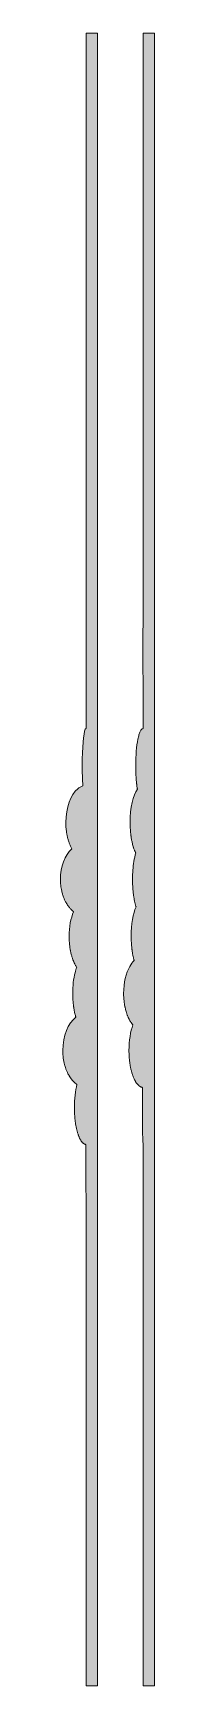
# Model space of a CAD drawing. Header units: inches. Extents: x 14 to 586, y 8 to 572.
# Drawn here: x 476 to 508, y 8 to 572 of the extents above; entities that cross this region are included whole.
import ezdxf

# ---------------------------------------------------------------- set-up
doc = ezdxf.new("R2010")
doc.units = ezdxf.units.IN
doc.header["$MEASUREMENT"] = 0
doc.layers.add('Layer 1', color=7, linetype='Continuous')

# ---------------------------------------------------------------- blocks, each defined once
blk = doc.blocks.new('block 2')
at = {"layer": 'Layer 1', "true_color": 0xff0000}
h = blk.add_hatch(color=1, dxfattribs=at)
h.dxf.hatch_style = 2
edge = h.paths.add_edge_path()
edge.add_spline(control_points=[(485.15, 571.5), (485.15, 571.5), (485.15, 571.5), (485.15, 571.5), (485.15, 571.5), (485.15, 354.07), (485.15, 354.07), (485.14, 354.07), (485.12, 350.34), (485.12, 345.2), (485.12, 344.01), (485.12, 342.75), (485.12, 341.45), (485.12, 340.85), (485.12, 340.27), (485.12, 339.7), (485.12, 339.63), (485.12, 339.56), (485.12, 339.48), (485.12, 338.93), (485.12, 338.38), (485.12, 337.85), (485.12, 337.85), (485.12, 337.85), (485.12, 337.84), (485.12, 337.3), (485.12, 336.78), (485.12, 336.28), (485.12, 336.2), (485.12, 336.12), (485.12, 336.03), (485.12, 335.63), (485.12, 335.25), (485.12, 334.87), (485.12, 334.8), (485.12, 334.72), (485.12, 334.65), (485.03, 334.63), (484.94, 334.52), (484.86, 334.34), (484.27, 333.07), (483.82, 328.04), (483.82, 322.03), (483.82, 321.46), (483.83, 320.9), (483.84, 320.35), (483.84, 320.2), (483.84, 320.06), (483.84, 319.92), (483.85, 319.42), (483.86, 318.92), (483.88, 318.44), (483.88, 318.4), (483.88, 318.36), (483.88, 318.32), (483.9, 317.8), (483.92, 317.3), (483.94, 316.81), (483.95, 316.76), (483.95, 316.7), (483.95, 316.64), (483.95, 316.58), (483.96, 316.52), (483.96, 316.45), (483.98, 316.02), (484.01, 315.61), (484.03, 315.21), (484.04, 315.17), (484.04, 315.12), (484.04, 315.08), (483.42, 314.89), (482.83, 314.56), (482.28, 314.11), (479.89, 312.12), (478.23, 307.72), (478.23, 302.62), (478.23, 302.27), (478.24, 301.93), (478.25, 301.59), (478.26, 301.5), (478.26, 301.41), (478.26, 301.33), (478.28, 301.06), (478.31, 300.79), (478.33, 300.52), (478.34, 300.37), (478.35, 300.22), (478.37, 300.07), (478.39, 299.85), (478.43, 299.63), (478.46, 299.41), (478.49, 299.23), (478.51, 299.04), (478.54, 298.86), (478.57, 298.66), (478.62, 298.47), (478.66, 298.28), (478.69, 298.08), (478.73, 297.89), (478.77, 297.7), (478.82, 297.5), (478.88, 297.31), (478.93, 297.11), (478.97, 296.94), (479.01, 296.76), (479.06, 296.6), (479.12, 296.41), (479.19, 296.23), (479.25, 296.04), (479.3, 295.88), (479.35, 295.71), (479.41, 295.56), (479.47, 295.39), (479.54, 295.24), (479.61, 295.08), (479.68, 294.91), (479.74, 294.74), (479.81, 294.58), (479.88, 294.43), (479.96, 294.29), (480.03, 294.14), (480.11, 293.99), (480.18, 293.83), (480.26, 293.69), (480.26, 293.68), (480.26, 293.68), (480.27, 293.68), (477.93, 291.41), (476.4, 287.57), (476.4, 283.21), (476.4, 283.2), (476.4, 283.2), (476.4, 283.2), (476.4, 282.67), (476.43, 282.16), (476.47, 281.65), (476.49, 281.49), (476.5, 281.35), (476.52, 281.2), (476.56, 280.82), (476.62, 280.44), (476.68, 280.07), (476.71, 279.94), (476.73, 279.8), (476.75, 279.66), (476.85, 279.18), (476.96, 278.71), (477.1, 278.26), (477.12, 278.2), (477.14, 278.15), (477.15, 278.1), (477.28, 277.7), (477.41, 277.31), (477.57, 276.93), (477.62, 276.8), (477.67, 276.67), (477.73, 276.55), (477.86, 276.23), (478.01, 275.92), (478.17, 275.62), (478.22, 275.52), (478.27, 275.42), (478.33, 275.32), (478.54, 274.93), (478.76, 274.57), (479, 274.23), (479.05, 274.17), (479.1, 274.11), (479.14, 274.05), (479.35, 273.77), (479.56, 273.51), (479.78, 273.26), (479.86, 273.17), (479.95, 273.08), (480.03, 272.99), (480.25, 272.76), (480.47, 272.55), (480.7, 272.36), (480.75, 272.31), (480.8, 272.26), (480.85, 272.22), (479.93, 269.98), (479.37, 267.03), (479.37, 263.79), (479.37, 263.79), (479.37, 263.78), (479.37, 263.78), (479.37, 263.29), (479.39, 262.8), (479.41, 262.32), (479.42, 262.17), (479.43, 262.02), (479.44, 261.87), (479.47, 261.53), (479.49, 261.2), (479.53, 260.88), (479.55, 260.72), (479.57, 260.55), (479.59, 260.39), (479.63, 260.07), (479.68, 259.76), (479.73, 259.45), (479.74, 259.35), (479.75, 259.25), (479.77, 259.16), (479.78, 259.11), (479.79, 259.08), (479.8, 259.04), (479.88, 258.6), (479.97, 258.18), (480.07, 257.77), (480.07, 257.75), (480.08, 257.74), (480.08, 257.72), (480.18, 257.33), (480.29, 256.96), (480.41, 256.59), (480.45, 256.47), (480.49, 256.35), (480.53, 256.24), (480.62, 255.98), (480.71, 255.73), (480.81, 255.49), (480.83, 255.42), (480.85, 255.35), (480.88, 255.29), (480.9, 255.23), (480.93, 255.19), (480.95, 255.13), (481.06, 254.89), (481.17, 254.67), (481.28, 254.45), (481.32, 254.35), (481.37, 254.25), (481.42, 254.16), (481.58, 253.86), (481.75, 253.58), (481.92, 253.32), (481.93, 253.32), (481.93, 253.32), (481.93, 253.31), (481.72, 252.74), (481.53, 252.12), (481.37, 251.44), (480.87, 249.43), (480.59, 247), (480.59, 244.38), (480.59, 243.97), (480.59, 243.56), (480.61, 243.16), (480.61, 243.02), (480.62, 242.89), (480.63, 242.76), (480.64, 242.5), (480.65, 242.23), (480.67, 241.97), (480.68, 241.82), (480.7, 241.67), (480.71, 241.52), (480.73, 241.28), (480.75, 241.05), (480.77, 240.82), (480.79, 240.66), (480.81, 240.51), (480.83, 240.36), (480.84, 240.24), (480.85, 240.12), (480.87, 240), (480.88, 239.9), (480.9, 239.8), (480.91, 239.7), (480.94, 239.55), (480.96, 239.41), (480.98, 239.26), (481.02, 239.05), (481.05, 238.84), (481.09, 238.63), (481.12, 238.49), (481.14, 238.36), (481.17, 238.22), (481.21, 238.01), (481.26, 237.8), (481.31, 237.59), (481.33, 237.48), (481.36, 237.36), (481.39, 237.24), (481.45, 237.01), (481.51, 236.78), (481.58, 236.55), (481.6, 236.48), (481.62, 236.4), (481.64, 236.33), (481.64, 236.31), (481.64, 236.3), (481.65, 236.29), (479.01, 234.24), (477.2, 229.94), (477.2, 224.96), (477.2, 224.57), (477.21, 224.18), (477.24, 223.8), (477.24, 223.69), (477.25, 223.58), (477.26, 223.47), (477.28, 223.18), (477.31, 222.9), (477.34, 222.62), (477.35, 222.52), (477.36, 222.41), (477.38, 222.3), (477.43, 221.94), (477.49, 221.57), (477.56, 221.22), (477.56, 221.2), (477.56, 221.19), (477.57, 221.17), (477.63, 220.83), (477.71, 220.5), (477.8, 220.17), (477.82, 220.07), (477.85, 219.97), (477.88, 219.87), (477.95, 219.62), (478.02, 219.37), (478.1, 219.13), (478.13, 219.04), (478.16, 218.95), (478.19, 218.85), (478.31, 218.54), (478.42, 218.22), (478.55, 217.92), (478.56, 217.9), (478.58, 217.87), (478.59, 217.85), (478.71, 217.57), (478.83, 217.3), (478.96, 217.04), (479.01, 216.96), (479.05, 216.88), (479.1, 216.79), (479.21, 216.59), (479.32, 216.39), (479.44, 216.19), (479.49, 216.12), (479.53, 216.04), (479.58, 215.97), (479.74, 215.72), (479.91, 215.47), (480.08, 215.24), (480.1, 215.21), (480.13, 215.19), (480.15, 215.16), (480.31, 214.96), (480.47, 214.77), (480.64, 214.58), (480.69, 214.52), (480.75, 214.46), (480.81, 214.4), (480.95, 214.25), (481.1, 214.11), (481.25, 213.97), (481.31, 213.92), (481.36, 213.87), (481.42, 213.83), (481.61, 213.66), (481.81, 213.5), (482.02, 213.36), (481.48, 211.22), (481.16, 208.5), (481.16, 205.55), (481.16, 205.12), (481.16, 204.69), (481.18, 204.27), (481.18, 204.11), (481.19, 203.95), (481.2, 203.79), (481.21, 203.53), (481.22, 203.27), (481.24, 203.02), (481.25, 202.85), (481.26, 202.69), (481.28, 202.53), (481.3, 202.29), (481.31, 202.05), (481.34, 201.82), (481.35, 201.64), (481.37, 201.48), (481.39, 201.31), (481.42, 201.09), (481.44, 200.87), (481.47, 200.66), (481.49, 200.49), (481.52, 200.33), (481.54, 200.16), (481.57, 199.96), (481.6, 199.76), (481.64, 199.56), (481.66, 199.4), (481.7, 199.24), (481.73, 199.08), (481.76, 198.89), (481.8, 198.7), (481.83, 198.52), (481.87, 198.37), (481.9, 198.22), (481.94, 198.07), (481.98, 197.9), (482.02, 197.72), (482.06, 197.56), (482.1, 197.41), (482.14, 197.27), (482.18, 197.13), (482.23, 196.97), (482.27, 196.81), (482.32, 196.66), (482.36, 196.53), (482.41, 196.4), (482.45, 196.27), (482.5, 196.13), (482.55, 195.98), (482.6, 195.85), (482.65, 195.73), (482.7, 195.62), (482.74, 195.5), (482.8, 195.37), (482.85, 195.24), (482.9, 195.12), (482.95, 195.01), (483.01, 194.92), (483.06, 194.82), (483.12, 194.71), (483.17, 194.59), (483.23, 194.49), (483.29, 194.39), (483.34, 194.32), (483.4, 194.23), (483.46, 194.14), (483.52, 194.04), (483.58, 193.95), (483.64, 193.88), (483.69, 193.81), (483.75, 193.74), (483.82, 193.67), (483.88, 193.59), (483.94, 193.53), (484, 193.47), (484.06, 193.42), (484.12, 193.37), (484.19, 193.31), (484.26, 193.25), (484.32, 193.21), (484.38, 193.17), (484.45, 193.14), (484.51, 193.11), (484.58, 193.07), (484.65, 193.03), (484.72, 193.01), (484.78, 192.99), (484.85, 192.98), (484.91, 192.97), (484.97, 192.96), (485.03, 192.94), (485.09, 192.93), (485.08, 190.97), (485.08, 188.64), (485.08, 186.14), (485.08, 179.17), (485.11, 173.52), (485.15, 173.52), (485.15, 173.52), (485.15, 8.5), (485.15, 8.5), (485.15, 8.5), (489.04, 8.5), (489.04, 8.5), (489.04, 8.5), (489.04, 8.5), (489.04, 8.5), (489.04, 8.5), (489.04, 571.5), (489.04, 571.5), (489.04, 571.5), (489.04, 571.5), (489.04, 571.5), (489.04, 571.5), (485.15, 571.5), (485.15, 571.5)], knot_values=[0, 0, 0, 0, 1, 1, 1, 2, 2, 2, 3, 3, 3, 4, 4, 4, 5, 5, 5, 6, 6, 6, 7, 7, 7, 8, 8, 8, 9, 9, 9, 10, 10, 10, 11, 11, 11, 12, 12, 12, 13, 13, 13, 14, 14, 14, 15, 15, 15, 16, 16, 16, 17, 17, 17, 18, 18, 18, 19, 19, 19, 20, 20, 20, 21, 21, 21, 22, 22, 22, 23, 23, 23, 24, 24, 24, 25, 25, 25, 26, 26, 26, 27, 27, 27, 28, 28, 28, 29, 29, 29, 30, 30, 30, 31, 31, 31, 32, 32, 32, 33, 33, 33, 34, 34, 34, 35, 35, 35, 36, 36, 36, 37, 37, 37, 38, 38, 38, 39, 39, 39, 40, 40, 40, 41, 41, 41, 42, 42, 42, 43, 43, 43, 44, 44, 44, 45, 45, 45, 46, 46, 46, 47, 47, 47, 48, 48, 48, 49, 49, 49, 50, 50, 50, 51, 51, 51, 52, 52, 52, 53, 53, 53, 54, 54, 54, 55, 55, 55, 56, 56, 56, 57, 57, 57, 58, 58, 58, 59, 59, 59, 60, 60, 60, 61, 61, 61, 62, 62, 62, 63, 63, 63, 64, 64, 64, 65, 65, 65, 66, 66, 66, 67, 67, 67, 68, 68, 68, 69, 69, 69, 70, 70, 70, 71, 71, 71, 72, 72, 72, 73, 73, 73, 74, 74, 74, 75, 75, 75, 76, 76, 76, 77, 77, 77, 78, 78, 78, 79, 79, 79, 80, 80, 80, 81, 81, 81, 82, 82, 82, 83, 83, 83, 84, 84, 84, 85, 85, 85, 86, 86, 86, 87, 87, 87, 88, 88, 88, 89, 89, 89, 90, 90, 90, 91, 91, 91, 92, 92, 92, 93, 93, 93, 94, 94, 94, 95, 95, 95, 96, 96, 96, 97, 97, 97, 98, 98, 98, 99, 99, 99, 100, 100, 100, 101, 101, 101, 102, 102, 102, 103, 103, 103, 104, 104, 104, 105, 105, 105, 106, 106, 106, 107, 107, 107, 108, 108, 108, 109, 109, 109, 110, 110, 110, 111, 111, 111, 112, 112, 112, 113, 113, 113, 114, 114, 114, 115, 115, 115, 116, 116, 116, 117, 117, 117, 118, 118, 118, 119, 119, 119, 120, 120, 120, 121, 121, 121, 122, 122, 122, 123, 123, 123, 124, 124, 124, 125, 125, 125, 126, 126, 126, 127, 127, 127, 128, 128, 128, 129, 129, 129, 130, 130, 130, 131, 131, 131, 132, 132, 132, 133, 133, 133, 134, 134, 134, 135, 135, 135, 136, 136, 136, 137, 137, 137, 138, 138, 138, 139, 139, 139, 140, 140, 140, 141, 141, 141, 142, 142, 142, 143, 143, 143, 144, 144, 144, 145, 145, 145, 146, 146, 146, 147, 147, 147, 148, 148, 148, 149, 149, 149, 150, 150, 150, 151, 151, 151, 152, 152, 152, 153, 153, 153, 154, 154, 154, 155, 155, 155, 156, 156, 156, 157, 157, 157, 158, 158, 158, 159, 159, 159, 160, 160, 160, 161, 161, 161, 162, 162, 162, 162], degree=3, periodic=1)
h = blk.add_hatch(color=1, dxfattribs=at)
h.dxf.hatch_style = 2
edge = h.paths.add_edge_path()
edge.add_spline(control_points=[(504.57, 571.5), (504.57, 571.5), (504.57, 571.5), (504.57, 571.5), (504.57, 571.5), (504.57, 373.48), (504.57, 373.48), (504.53, 373.48), (504.49, 367.83), (504.49, 360.86), (504.49, 353.89), (504.53, 348.24), (504.57, 348.24), (504.57, 348.24), (504.57, 334.65), (504.57, 334.65), (504.04, 334.65), (503.55, 333.86), (503.14, 332.5), (503.01, 332.04), (502.88, 331.53), (502.76, 330.96), (502.3, 328.67), (502.02, 325.52), (502.02, 322.03), (502.02, 321.62), (502.02, 321.21), (502.03, 320.81), (502.03, 320.68), (502.04, 320.55), (502.04, 320.42), (502.05, 320.15), (502.06, 319.88), (502.07, 319.62), (502.07, 319.47), (502.08, 319.33), (502.09, 319.18), (502.1, 318.94), (502.11, 318.7), (502.12, 318.47), (502.13, 318.32), (502.14, 318.16), (502.15, 318.01), (502.16, 317.9), (502.17, 317.78), (502.17, 317.66), (502.18, 317.56), (502.19, 317.46), (502.2, 317.36), (502.21, 317.21), (502.22, 317.06), (502.24, 316.92), (502.26, 316.7), (502.28, 316.49), (502.3, 316.29), (502.31, 316.15), (502.33, 316.01), (502.34, 315.88), (502.35, 315.82), (502.35, 315.76), (502.36, 315.71), (502.38, 315.55), (502.4, 315.4), (502.42, 315.25), (502.43, 315.13), (502.45, 315.01), (502.46, 314.9), (502.5, 314.66), (502.53, 314.43), (502.57, 314.2), (502.58, 314.13), (502.59, 314.05), (502.6, 313.98), (502.61, 313.97), (502.61, 313.96), (502.61, 313.95), (501.13, 311.9), (500.11, 307.6), (500.11, 302.62), (500.11, 302.61), (500.11, 302.61), (500.11, 302.6), (500.11, 302.12), (500.13, 301.64), (500.15, 301.16), (500.15, 301.01), (500.16, 300.86), (500.17, 300.7), (500.19, 300.38), (500.21, 300.05), (500.24, 299.74), (500.25, 299.57), (500.26, 299.41), (500.28, 299.24), (500.31, 298.93), (500.35, 298.63), (500.38, 298.34), (500.4, 298.19), (500.42, 298.04), (500.44, 297.9), (500.49, 297.53), (500.55, 297.18), (500.61, 296.83), (500.63, 296.77), (500.63, 296.7), (500.65, 296.64), (500.72, 296.23), (500.81, 295.84), (500.9, 295.46), (500.93, 295.35), (500.96, 295.25), (500.99, 295.14), (501.06, 294.88), (501.13, 294.62), (501.2, 294.37), (501.24, 294.25), (501.28, 294.13), (501.32, 294.01), (501.39, 293.79), (501.47, 293.57), (501.55, 293.36), (501.59, 293.25), (501.63, 293.15), (501.67, 293.04), (501.77, 292.81), (501.87, 292.6), (501.97, 292.39), (501.99, 292.34), (502.01, 292.28), (502.04, 292.23), (501.79, 291.37), (501.57, 290.38), (501.4, 289.3), (501.11, 287.49), (500.95, 285.42), (500.95, 283.21), (500.95, 283.18), (500.95, 283.16), (500.95, 283.13), (500.95, 282.71), (500.96, 282.29), (500.97, 281.88), (500.98, 281.72), (500.99, 281.57), (500.99, 281.42), (501, 281.14), (501.01, 280.86), (501.03, 280.59), (501.04, 280.42), (501.06, 280.25), (501.07, 280.08), (501.09, 279.83), (501.1, 279.59), (501.13, 279.35), (501.14, 279.17), (501.16, 279), (501.18, 278.83), (501.2, 278.6), (501.23, 278.38), (501.25, 278.16), (501.28, 277.99), (501.3, 277.82), (501.32, 277.66), (501.35, 277.45), (501.38, 277.24), (501.42, 277.03), (501.44, 276.87), (501.47, 276.71), (501.5, 276.55), (501.53, 276.36), (501.57, 276.16), (501.61, 275.97), (501.64, 275.82), (501.67, 275.67), (501.7, 275.52), (501.74, 275.34), (501.78, 275.16), (501.83, 274.99), (501.86, 274.84), (501.9, 274.7), (501.94, 274.56), (501.98, 274.4), (502.03, 274.24), (502.07, 274.09), (502.09, 274.02), (502.11, 273.95), (502.13, 273.89), (501.14, 271.59), (500.49, 267.92), (500.49, 263.79), (500.49, 263.37), (500.5, 262.96), (500.52, 262.56), (500.52, 262.43), (500.53, 262.3), (500.53, 262.18), (500.54, 261.9), (500.56, 261.63), (500.57, 261.36), (500.58, 261.21), (500.59, 261.06), (500.61, 260.91), (500.62, 260.67), (500.64, 260.43), (500.66, 260.2), (500.68, 260.04), (500.7, 259.89), (500.71, 259.74), (500.73, 259.6), (500.74, 259.46), (500.76, 259.33), (500.77, 259.24), (500.78, 259.17), (500.79, 259.09), (500.81, 258.93), (500.83, 258.78), (500.85, 258.63), (500.88, 258.42), (500.92, 258.22), (500.95, 258.02), (500.97, 257.87), (501, 257.72), (501.03, 257.58), (501.06, 257.38), (501.1, 257.19), (501.14, 257), (501.17, 256.86), (501.2, 256.73), (501.22, 256.59), (501.27, 256.4), (501.31, 256.22), (501.36, 256.03), (501.39, 255.91), (501.42, 255.79), (501.45, 255.67), (501.46, 255.64), (501.47, 255.6), (501.48, 255.56), (500.95, 255.03), (500.46, 254.38), (500.03, 253.61), (498.72, 251.3), (497.91, 248.02), (497.91, 244.38), (497.91, 243.86), (497.93, 243.36), (497.96, 242.86), (497.97, 242.71), (497.98, 242.56), (498, 242.42), (498.02, 242.06), (498.06, 241.71), (498.11, 241.37), (498.12, 241.22), (498.14, 241.06), (498.17, 240.91), (498.22, 240.53), (498.29, 240.15), (498.37, 239.79), (498.39, 239.7), (498.4, 239.61), (498.42, 239.53), (498.52, 239.09), (498.63, 238.66), (498.75, 238.24), (498.78, 238.13), (498.82, 238.02), (498.85, 237.91), (498.95, 237.61), (499.05, 237.31), (499.16, 237.02), (499.21, 236.89), (499.26, 236.77), (499.31, 236.65), (499.43, 236.37), (499.55, 236.1), (499.67, 235.84), (499.72, 235.74), (499.76, 235.65), (499.81, 235.56), (499.98, 235.22), (500.17, 234.9), (500.36, 234.6), (500.4, 234.54), (500.44, 234.49), (500.48, 234.43), (500.64, 234.2), (500.8, 233.97), (500.98, 233.76), (501, 233.73), (501.03, 233.68), (501.06, 233.65), (500.24, 231.39), (499.73, 228.33), (499.73, 224.96), (499.73, 224.53), (499.74, 224.11), (499.76, 223.69), (499.76, 223.55), (499.77, 223.41), (499.78, 223.28), (499.8, 223), (499.81, 222.72), (499.83, 222.45), (499.84, 222.29), (499.86, 222.14), (499.88, 221.98), (499.9, 221.74), (499.92, 221.5), (499.95, 221.26), (499.97, 221.09), (499.99, 220.93), (500.01, 220.77), (500.04, 220.55), (500.07, 220.33), (500.1, 220.12), (500.13, 219.95), (500.16, 219.79), (500.19, 219.63), (500.23, 219.43), (500.26, 219.22), (500.3, 219.02), (500.34, 218.86), (500.37, 218.71), (500.41, 218.56), (500.45, 218.37), (500.49, 218.18), (500.54, 217.99), (500.58, 217.84), (500.62, 217.7), (500.66, 217.55), (500.71, 217.37), (500.76, 217.2), (500.81, 217.03), (500.86, 216.89), (500.9, 216.75), (500.95, 216.61), (501, 216.45), (501.06, 216.29), (501.12, 216.14), (501.17, 216.01), (501.22, 215.88), (501.27, 215.76), (501.33, 215.61), (501.39, 215.47), (501.45, 215.33), (501.5, 215.21), (501.56, 215.09), (501.62, 214.98), (501.68, 214.85), (501.75, 214.72), (501.81, 214.6), (501.87, 214.49), (501.93, 214.39), (502, 214.29), (502.06, 214.18), (502.13, 214.07), (502.2, 213.96), (502.27, 213.87), (502.33, 213.79), (502.4, 213.7), (502.47, 213.61), (502.54, 213.51), (502.62, 213.42), (502.68, 213.35), (502.75, 213.28), (502.82, 213.21), (502.9, 213.13), (502.97, 213.06), (503.05, 212.99), (503.12, 212.93), (503.19, 212.87), (503.26, 212.82), (503.34, 212.76), (503.42, 212.71), (503.5, 212.66), (503.58, 212.62), (503.65, 212.58), (503.73, 212.55), (503.81, 212.51), (503.89, 212.48), (503.97, 212.45), (504.05, 212.43), (504.13, 212.41), (504.2, 212.39), (504.25, 212.38), (504.3, 212.36), (504.34, 212.36), (504.32, 210.39), (504.3, 208.06), (504.3, 205.55), (504.3, 198.58), (504.42, 192.93), (504.57, 192.93), (504.57, 192.93), (504.57, 8.5), (504.57, 8.5), (504.57, 8.5), (508.45, 8.5), (508.45, 8.5), (508.45, 8.5), (508.45, 8.5), (508.45, 8.5), (508.45, 8.5), (508.45, 571.5), (508.45, 571.5), (508.45, 571.5), (508.45, 571.5), (508.45, 571.5), (508.45, 571.5), (504.57, 571.5), (504.57, 571.5)], knot_values=[0, 0, 0, 0, 1, 1, 1, 2, 2, 2, 3, 3, 3, 4, 4, 4, 5, 5, 5, 6, 6, 6, 7, 7, 7, 8, 8, 8, 9, 9, 9, 10, 10, 10, 11, 11, 11, 12, 12, 12, 13, 13, 13, 14, 14, 14, 15, 15, 15, 16, 16, 16, 17, 17, 17, 18, 18, 18, 19, 19, 19, 20, 20, 20, 21, 21, 21, 22, 22, 22, 23, 23, 23, 24, 24, 24, 25, 25, 25, 26, 26, 26, 27, 27, 27, 28, 28, 28, 29, 29, 29, 30, 30, 30, 31, 31, 31, 32, 32, 32, 33, 33, 33, 34, 34, 34, 35, 35, 35, 36, 36, 36, 37, 37, 37, 38, 38, 38, 39, 39, 39, 40, 40, 40, 41, 41, 41, 42, 42, 42, 43, 43, 43, 44, 44, 44, 45, 45, 45, 46, 46, 46, 47, 47, 47, 48, 48, 48, 49, 49, 49, 50, 50, 50, 51, 51, 51, 52, 52, 52, 53, 53, 53, 54, 54, 54, 55, 55, 55, 56, 56, 56, 57, 57, 57, 58, 58, 58, 59, 59, 59, 60, 60, 60, 61, 61, 61, 62, 62, 62, 63, 63, 63, 64, 64, 64, 65, 65, 65, 66, 66, 66, 67, 67, 67, 68, 68, 68, 69, 69, 69, 70, 70, 70, 71, 71, 71, 72, 72, 72, 73, 73, 73, 74, 74, 74, 75, 75, 75, 76, 76, 76, 77, 77, 77, 78, 78, 78, 79, 79, 79, 80, 80, 80, 81, 81, 81, 82, 82, 82, 83, 83, 83, 84, 84, 84, 85, 85, 85, 86, 86, 86, 87, 87, 87, 88, 88, 88, 89, 89, 89, 90, 90, 90, 91, 91, 91, 92, 92, 92, 93, 93, 93, 94, 94, 94, 95, 95, 95, 96, 96, 96, 97, 97, 97, 98, 98, 98, 99, 99, 99, 100, 100, 100, 101, 101, 101, 102, 102, 102, 103, 103, 103, 104, 104, 104, 105, 105, 105, 106, 106, 106, 107, 107, 107, 108, 108, 108, 109, 109, 109, 110, 110, 110, 111, 111, 111, 112, 112, 112, 113, 113, 113, 114, 114, 114, 115, 115, 115, 116, 116, 116, 117, 117, 117, 118, 118, 118, 119, 119, 119, 120, 120, 120, 121, 121, 121, 122, 122, 122, 123, 123, 123, 124, 124, 124, 125, 125, 125, 126, 126, 126, 127, 127, 127, 128, 128, 128, 129, 129, 129, 130, 130, 130, 131, 131, 131, 132, 132, 132, 133, 133, 133, 134, 134, 134, 135, 135, 135, 136, 136, 136, 137, 137, 137, 137], degree=3, periodic=1)
at = {"layer": 'Layer 1', "lineweight": 0}
for points, knots in [([(485.15, 571.5), (485.15, 571.5), (485.15, 571.5), (485.15, 571.5), (485.15, 571.5), (485.15, 354.07), (485.15, 354.07), (485.14, 354.07), (485.12, 350.34), (485.12, 345.2), (485.12, 344.01), (485.12, 342.75), (485.12, 341.45), (485.12, 340.85), (485.12, 340.27), (485.12, 339.7), (485.12, 339.63), (485.12, 339.56), (485.12, 339.48), (485.12, 338.93), (485.12, 338.38), (485.12, 337.85), (485.12, 337.85), (485.12, 337.85), (485.12, 337.84), (485.12, 337.3), (485.12, 336.78), (485.12, 336.28), (485.12, 336.2), (485.12, 336.12), (485.12, 336.03), (485.12, 335.63), (485.12, 335.25), (485.12, 334.87), (485.12, 334.8), (485.12, 334.72), (485.12, 334.65), (485.03, 334.63), (484.94, 334.52), (484.86, 334.34), (484.27, 333.07), (483.82, 328.04), (483.82, 322.03), (483.82, 321.46), (483.83, 320.9), (483.84, 320.35), (483.84, 320.2), (483.84, 320.06), (483.84, 319.92), (483.85, 319.42), (483.86, 318.92), (483.88, 318.44), (483.88, 318.4), (483.88, 318.36), (483.88, 318.32), (483.9, 317.8), (483.92, 317.3), (483.94, 316.81), (483.95, 316.76), (483.95, 316.7), (483.95, 316.64), (483.95, 316.58), (483.96, 316.52), (483.96, 316.45), (483.98, 316.02), (484.01, 315.61), (484.03, 315.21), (484.04, 315.17), (484.04, 315.12), (484.04, 315.08), (483.42, 314.89), (482.83, 314.56), (482.28, 314.11), (479.89, 312.12), (478.23, 307.72), (478.23, 302.62), (478.23, 302.27), (478.24, 301.93), (478.25, 301.59), (478.26, 301.5), (478.26, 301.41), (478.26, 301.33), (478.28, 301.06), (478.31, 300.79), (478.33, 300.52), (478.34, 300.37), (478.35, 300.22), (478.37, 300.07), (478.39, 299.85), (478.43, 299.63), (478.46, 299.41), (478.49, 299.23), (478.51, 299.04), (478.54, 298.86), (478.57, 298.66), (478.62, 298.47), (478.66, 298.28), (478.69, 298.08), (478.73, 297.89), (478.77, 297.7), (478.82, 297.5), (478.88, 297.31), (478.93, 297.11), (478.97, 296.94), (479.01, 296.76), (479.06, 296.6), (479.12, 296.41), (479.19, 296.23), (479.25, 296.04), (479.3, 295.88), (479.35, 295.71), (479.41, 295.56), (479.47, 295.39), (479.54, 295.24), (479.61, 295.08), (479.68, 294.91), (479.74, 294.74), (479.81, 294.58), (479.88, 294.43), (479.96, 294.29), (480.03, 294.14), (480.11, 293.99), (480.18, 293.83), (480.26, 293.69), (480.26, 293.68), (480.26, 293.68), (480.27, 293.68), (477.93, 291.41), (476.4, 287.57), (476.4, 283.21), (476.4, 283.2), (476.4, 283.2), (476.4, 283.2), (476.4, 282.67), (476.43, 282.16), (476.47, 281.65), (476.49, 281.49), (476.5, 281.35), (476.52, 281.2), (476.56, 280.82), (476.62, 280.44), (476.68, 280.07), (476.71, 279.94), (476.73, 279.8), (476.75, 279.66), (476.85, 279.18), (476.96, 278.71), (477.1, 278.26), (477.12, 278.2), (477.14, 278.15), (477.15, 278.1), (477.28, 277.7), (477.41, 277.31), (477.57, 276.93), (477.62, 276.8), (477.67, 276.67), (477.73, 276.55), (477.86, 276.23), (478.01, 275.92), (478.17, 275.62), (478.22, 275.52), (478.27, 275.42), (478.33, 275.32), (478.54, 274.93), (478.76, 274.57), (479, 274.23), (479.05, 274.17), (479.1, 274.11), (479.14, 274.05), (479.35, 273.77), (479.56, 273.51), (479.78, 273.26), (479.86, 273.17), (479.95, 273.08), (480.03, 272.99), (480.25, 272.76), (480.47, 272.55), (480.7, 272.36), (480.75, 272.31), (480.8, 272.26), (480.85, 272.22), (479.93, 269.98), (479.37, 267.03), (479.37, 263.79), (479.37, 263.79), (479.37, 263.78), (479.37, 263.78), (479.37, 263.29), (479.39, 262.8), (479.41, 262.32), (479.42, 262.17), (479.43, 262.02), (479.44, 261.87), (479.47, 261.53), (479.49, 261.2), (479.53, 260.88), (479.55, 260.72), (479.57, 260.55), (479.59, 260.39), (479.63, 260.07), (479.68, 259.76), (479.73, 259.45), (479.74, 259.35), (479.75, 259.25), (479.77, 259.16), (479.78, 259.11), (479.79, 259.08), (479.8, 259.04), (479.88, 258.6), (479.97, 258.18), (480.07, 257.77), (480.07, 257.75), (480.08, 257.74), (480.08, 257.72), (480.18, 257.33), (480.29, 256.96), (480.41, 256.59), (480.45, 256.47), (480.49, 256.35), (480.53, 256.24), (480.62, 255.98), (480.71, 255.73), (480.81, 255.49), (480.83, 255.42), (480.85, 255.35), (480.88, 255.29), (480.9, 255.23), (480.93, 255.19), (480.95, 255.13), (481.06, 254.89), (481.17, 254.67), (481.28, 254.45), (481.32, 254.35), (481.37, 254.25), (481.42, 254.16), (481.58, 253.86), (481.75, 253.58), (481.92, 253.32), (481.93, 253.32), (481.93, 253.32), (481.93, 253.31), (481.72, 252.74), (481.53, 252.12), (481.37, 251.44), (480.87, 249.43), (480.59, 247), (480.59, 244.38), (480.59, 243.97), (480.59, 243.56), (480.61, 243.16), (480.61, 243.02), (480.62, 242.89), (480.63, 242.76), (480.64, 242.5), (480.65, 242.23), (480.67, 241.97), (480.68, 241.82), (480.7, 241.67), (480.71, 241.52), (480.73, 241.28), (480.75, 241.05), (480.77, 240.82), (480.79, 240.66), (480.81, 240.51), (480.83, 240.36), (480.84, 240.24), (480.85, 240.12), (480.87, 240), (480.88, 239.9), (480.9, 239.8), (480.91, 239.7), (480.94, 239.55), (480.96, 239.41), (480.98, 239.26), (481.02, 239.05), (481.05, 238.84), (481.09, 238.63), (481.12, 238.49), (481.14, 238.36), (481.17, 238.22), (481.21, 238.01), (481.26, 237.8), (481.31, 237.59), (481.33, 237.48), (481.36, 237.36), (481.39, 237.24), (481.45, 237.01), (481.51, 236.78), (481.58, 236.55), (481.6, 236.48), (481.62, 236.4), (481.64, 236.33), (481.64, 236.31), (481.64, 236.3), (481.65, 236.29), (479.01, 234.24), (477.2, 229.94), (477.2, 224.96), (477.2, 224.57), (477.21, 224.18), (477.24, 223.8), (477.24, 223.69), (477.25, 223.58), (477.26, 223.47), (477.28, 223.18), (477.31, 222.9), (477.34, 222.62), (477.35, 222.52), (477.36, 222.41), (477.38, 222.3), (477.43, 221.94), (477.49, 221.57), (477.56, 221.22), (477.56, 221.2), (477.56, 221.19), (477.57, 221.17), (477.63, 220.83), (477.71, 220.5), (477.8, 220.17), (477.82, 220.07), (477.85, 219.97), (477.88, 219.87), (477.95, 219.62), (478.02, 219.37), (478.1, 219.13), (478.13, 219.04), (478.16, 218.95), (478.19, 218.85), (478.31, 218.54), (478.42, 218.22), (478.55, 217.92), (478.56, 217.9), (478.58, 217.87), (478.59, 217.85), (478.71, 217.57), (478.83, 217.3), (478.96, 217.04), (479.01, 216.96), (479.05, 216.88), (479.1, 216.79), (479.21, 216.59), (479.32, 216.39), (479.44, 216.19), (479.49, 216.12), (479.53, 216.04), (479.58, 215.97), (479.74, 215.72), (479.91, 215.47), (480.08, 215.24), (480.1, 215.21), (480.13, 215.19), (480.15, 215.16), (480.31, 214.96), (480.47, 214.77), (480.64, 214.58), (480.69, 214.52), (480.75, 214.46), (480.81, 214.4), (480.95, 214.25), (481.1, 214.11), (481.25, 213.97), (481.31, 213.92), (481.36, 213.87), (481.42, 213.83), (481.61, 213.66), (481.81, 213.5), (482.02, 213.36), (481.48, 211.22), (481.16, 208.5), (481.16, 205.55), (481.16, 205.12), (481.16, 204.69), (481.18, 204.27), (481.18, 204.11), (481.19, 203.95), (481.2, 203.79), (481.21, 203.53), (481.22, 203.27), (481.24, 203.02), (481.25, 202.85), (481.26, 202.69), (481.28, 202.53), (481.3, 202.29), (481.31, 202.05), (481.34, 201.82), (481.35, 201.64), (481.37, 201.48), (481.39, 201.31), (481.42, 201.09), (481.44, 200.87), (481.47, 200.66), (481.49, 200.49), (481.52, 200.33), (481.54, 200.16), (481.57, 199.96), (481.6, 199.76), (481.64, 199.56), (481.66, 199.4), (481.7, 199.24), (481.73, 199.08), (481.76, 198.89), (481.8, 198.7), (481.83, 198.52), (481.87, 198.37), (481.9, 198.22), (481.94, 198.07), (481.98, 197.9), (482.02, 197.72), (482.06, 197.56), (482.1, 197.41), (482.14, 197.27), (482.18, 197.13), (482.23, 196.97), (482.27, 196.81), (482.32, 196.66), (482.36, 196.53), (482.41, 196.4), (482.45, 196.27), (482.5, 196.13), (482.55, 195.98), (482.6, 195.85), (482.65, 195.73), (482.7, 195.62), (482.74, 195.5), (482.8, 195.37), (482.85, 195.24), (482.9, 195.12), (482.95, 195.01), (483.01, 194.92), (483.06, 194.82), (483.12, 194.71), (483.17, 194.59), (483.23, 194.49), (483.29, 194.39), (483.34, 194.32), (483.4, 194.23), (483.46, 194.14), (483.52, 194.04), (483.58, 193.95), (483.64, 193.88), (483.69, 193.81), (483.75, 193.74), (483.82, 193.67), (483.88, 193.59), (483.94, 193.53), (484, 193.47), (484.06, 193.42), (484.12, 193.37), (484.19, 193.31), (484.26, 193.25), (484.32, 193.21), (484.38, 193.17), (484.45, 193.14), (484.51, 193.11), (484.58, 193.07), (484.65, 193.03), (484.72, 193.01), (484.78, 192.99), (484.85, 192.98), (484.91, 192.97), (484.97, 192.96), (485.03, 192.94), (485.09, 192.93), (485.08, 190.97), (485.08, 188.64), (485.08, 186.14), (485.08, 179.17), (485.11, 173.52), (485.15, 173.52), (485.15, 173.52), (485.15, 8.5), (485.15, 8.5), (485.15, 8.5), (489.04, 8.5), (489.04, 8.5), (489.04, 8.5), (489.04, 8.5), (489.04, 8.5), (489.04, 8.5), (489.04, 571.5), (489.04, 571.5), (489.04, 571.5), (489.04, 571.5), (489.04, 571.5), (489.04, 571.5), (485.15, 571.5), (485.15, 571.5)], [0, 0, 0, 0, 1, 1, 1, 2, 2, 2, 3, 3, 3, 4, 4, 4, 5, 5, 5, 6, 6, 6, 7, 7, 7, 8, 8, 8, 9, 9, 9, 10, 10, 10, 11, 11, 11, 12, 12, 12, 13, 13, 13, 14, 14, 14, 15, 15, 15, 16, 16, 16, 17, 17, 17, 18, 18, 18, 19, 19, 19, 20, 20, 20, 21, 21, 21, 22, 22, 22, 23, 23, 23, 24, 24, 24, 25, 25, 25, 26, 26, 26, 27, 27, 27, 28, 28, 28, 29, 29, 29, 30, 30, 30, 31, 31, 31, 32, 32, 32, 33, 33, 33, 34, 34, 34, 35, 35, 35, 36, 36, 36, 37, 37, 37, 38, 38, 38, 39, 39, 39, 40, 40, 40, 41, 41, 41, 42, 42, 42, 43, 43, 43, 44, 44, 44, 45, 45, 45, 46, 46, 46, 47, 47, 47, 48, 48, 48, 49, 49, 49, 50, 50, 50, 51, 51, 51, 52, 52, 52, 53, 53, 53, 54, 54, 54, 55, 55, 55, 56, 56, 56, 57, 57, 57, 58, 58, 58, 59, 59, 59, 60, 60, 60, 61, 61, 61, 62, 62, 62, 63, 63, 63, 64, 64, 64, 65, 65, 65, 66, 66, 66, 67, 67, 67, 68, 68, 68, 69, 69, 69, 70, 70, 70, 71, 71, 71, 72, 72, 72, 73, 73, 73, 74, 74, 74, 75, 75, 75, 76, 76, 76, 77, 77, 77, 78, 78, 78, 79, 79, 79, 80, 80, 80, 81, 81, 81, 82, 82, 82, 83, 83, 83, 84, 84, 84, 85, 85, 85, 86, 86, 86, 87, 87, 87, 88, 88, 88, 89, 89, 89, 90, 90, 90, 91, 91, 91, 92, 92, 92, 93, 93, 93, 94, 94, 94, 95, 95, 95, 96, 96, 96, 97, 97, 97, 98, 98, 98, 99, 99, 99, 100, 100, 100, 101, 101, 101, 102, 102, 102, 103, 103, 103, 104, 104, 104, 105, 105, 105, 106, 106, 106, 107, 107, 107, 108, 108, 108, 109, 109, 109, 110, 110, 110, 111, 111, 111, 112, 112, 112, 113, 113, 113, 114, 114, 114, 115, 115, 115, 116, 116, 116, 117, 117, 117, 118, 118, 118, 119, 119, 119, 120, 120, 120, 121, 121, 121, 122, 122, 122, 123, 123, 123, 124, 124, 124, 125, 125, 125, 126, 126, 126, 127, 127, 127, 128, 128, 128, 129, 129, 129, 130, 130, 130, 131, 131, 131, 132, 132, 132, 133, 133, 133, 134, 134, 134, 135, 135, 135, 136, 136, 136, 137, 137, 137, 138, 138, 138, 139, 139, 139, 140, 140, 140, 141, 141, 141, 142, 142, 142, 143, 143, 143, 144, 144, 144, 145, 145, 145, 146, 146, 146, 147, 147, 147, 148, 148, 148, 149, 149, 149, 150, 150, 150, 151, 151, 151, 152, 152, 152, 153, 153, 153, 154, 154, 154, 155, 155, 155, 156, 156, 156, 157, 157, 157, 158, 158, 158, 159, 159, 159, 160, 160, 160, 161, 161, 161, 162, 162, 162, 162]), ([(504.57, 571.5), (504.57, 571.5), (504.57, 571.5), (504.57, 571.5), (504.57, 571.5), (504.57, 373.48), (504.57, 373.48), (504.53, 373.48), (504.49, 367.83), (504.49, 360.86), (504.49, 353.89), (504.53, 348.24), (504.57, 348.24), (504.57, 348.24), (504.57, 334.65), (504.57, 334.65), (504.04, 334.65), (503.55, 333.86), (503.14, 332.5), (503.01, 332.04), (502.88, 331.53), (502.76, 330.96), (502.3, 328.67), (502.02, 325.52), (502.02, 322.03), (502.02, 321.62), (502.02, 321.21), (502.03, 320.81), (502.03, 320.68), (502.04, 320.55), (502.04, 320.42), (502.05, 320.15), (502.06, 319.88), (502.07, 319.62), (502.07, 319.47), (502.08, 319.33), (502.09, 319.18), (502.1, 318.94), (502.11, 318.7), (502.12, 318.47), (502.13, 318.32), (502.14, 318.16), (502.15, 318.01), (502.16, 317.9), (502.17, 317.78), (502.17, 317.66), (502.18, 317.56), (502.19, 317.46), (502.2, 317.36), (502.21, 317.21), (502.22, 317.06), (502.24, 316.92), (502.26, 316.7), (502.28, 316.49), (502.3, 316.29), (502.31, 316.15), (502.33, 316.01), (502.34, 315.88), (502.35, 315.82), (502.35, 315.76), (502.36, 315.71), (502.38, 315.55), (502.4, 315.4), (502.42, 315.25), (502.43, 315.13), (502.45, 315.01), (502.46, 314.9), (502.5, 314.66), (502.53, 314.43), (502.57, 314.2), (502.58, 314.13), (502.59, 314.05), (502.6, 313.98), (502.61, 313.97), (502.61, 313.96), (502.61, 313.95), (501.13, 311.9), (500.11, 307.6), (500.11, 302.62), (500.11, 302.61), (500.11, 302.61), (500.11, 302.6), (500.11, 302.12), (500.13, 301.64), (500.15, 301.16), (500.15, 301.01), (500.16, 300.86), (500.17, 300.7), (500.19, 300.38), (500.21, 300.05), (500.24, 299.74), (500.25, 299.57), (500.26, 299.41), (500.28, 299.24), (500.31, 298.93), (500.35, 298.63), (500.38, 298.34), (500.4, 298.19), (500.42, 298.04), (500.44, 297.9), (500.49, 297.53), (500.55, 297.18), (500.61, 296.83), (500.63, 296.77), (500.63, 296.7), (500.65, 296.64), (500.72, 296.23), (500.81, 295.84), (500.9, 295.46), (500.93, 295.35), (500.96, 295.25), (500.99, 295.14), (501.06, 294.88), (501.13, 294.62), (501.2, 294.37), (501.24, 294.25), (501.28, 294.13), (501.32, 294.01), (501.39, 293.79), (501.47, 293.57), (501.55, 293.36), (501.59, 293.25), (501.63, 293.15), (501.67, 293.04), (501.77, 292.81), (501.87, 292.6), (501.97, 292.39), (501.99, 292.34), (502.01, 292.28), (502.04, 292.23), (501.79, 291.37), (501.57, 290.38), (501.4, 289.3), (501.11, 287.49), (500.95, 285.42), (500.95, 283.21), (500.95, 283.18), (500.95, 283.16), (500.95, 283.13), (500.95, 282.71), (500.96, 282.29), (500.97, 281.88), (500.98, 281.72), (500.99, 281.57), (500.99, 281.42), (501, 281.14), (501.01, 280.86), (501.03, 280.59), (501.04, 280.42), (501.06, 280.25), (501.07, 280.08), (501.09, 279.83), (501.1, 279.59), (501.13, 279.35), (501.14, 279.17), (501.16, 279), (501.18, 278.83), (501.2, 278.6), (501.23, 278.38), (501.25, 278.16), (501.28, 277.99), (501.3, 277.82), (501.32, 277.66), (501.35, 277.45), (501.38, 277.24), (501.42, 277.03), (501.44, 276.87), (501.47, 276.71), (501.5, 276.55), (501.53, 276.36), (501.57, 276.16), (501.61, 275.97), (501.64, 275.82), (501.67, 275.67), (501.7, 275.52), (501.74, 275.34), (501.78, 275.16), (501.83, 274.99), (501.86, 274.84), (501.9, 274.7), (501.94, 274.56), (501.98, 274.4), (502.03, 274.24), (502.07, 274.09), (502.09, 274.02), (502.11, 273.95), (502.13, 273.89), (501.14, 271.59), (500.49, 267.92), (500.49, 263.79), (500.49, 263.37), (500.5, 262.96), (500.52, 262.56), (500.52, 262.43), (500.53, 262.3), (500.53, 262.18), (500.54, 261.9), (500.56, 261.63), (500.57, 261.36), (500.58, 261.21), (500.59, 261.06), (500.61, 260.91), (500.62, 260.67), (500.64, 260.43), (500.66, 260.2), (500.68, 260.04), (500.7, 259.89), (500.71, 259.74), (500.73, 259.6), (500.74, 259.46), (500.76, 259.33), (500.77, 259.24), (500.78, 259.17), (500.79, 259.09), (500.81, 258.93), (500.83, 258.78), (500.85, 258.63), (500.88, 258.42), (500.92, 258.22), (500.95, 258.02), (500.97, 257.87), (501, 257.72), (501.03, 257.58), (501.06, 257.38), (501.1, 257.19), (501.14, 257), (501.17, 256.86), (501.2, 256.73), (501.22, 256.59), (501.27, 256.4), (501.31, 256.22), (501.36, 256.03), (501.39, 255.91), (501.42, 255.79), (501.45, 255.67), (501.46, 255.64), (501.47, 255.6), (501.48, 255.56), (500.95, 255.03), (500.46, 254.38), (500.03, 253.61), (498.72, 251.3), (497.91, 248.02), (497.91, 244.38), (497.91, 243.86), (497.93, 243.36), (497.96, 242.86), (497.97, 242.71), (497.98, 242.56), (498, 242.42), (498.02, 242.06), (498.06, 241.71), (498.11, 241.37), (498.12, 241.22), (498.14, 241.06), (498.17, 240.91), (498.22, 240.53), (498.29, 240.15), (498.37, 239.79), (498.39, 239.7), (498.4, 239.61), (498.42, 239.53), (498.52, 239.09), (498.63, 238.66), (498.75, 238.24), (498.78, 238.13), (498.82, 238.02), (498.85, 237.91), (498.95, 237.61), (499.05, 237.31), (499.16, 237.02), (499.21, 236.89), (499.26, 236.77), (499.31, 236.65), (499.43, 236.37), (499.55, 236.1), (499.67, 235.84), (499.72, 235.74), (499.76, 235.65), (499.81, 235.56), (499.98, 235.22), (500.17, 234.9), (500.36, 234.6), (500.4, 234.54), (500.44, 234.49), (500.48, 234.43), (500.64, 234.2), (500.8, 233.97), (500.98, 233.76), (501, 233.73), (501.03, 233.68), (501.06, 233.65), (500.24, 231.39), (499.73, 228.33), (499.73, 224.96), (499.73, 224.53), (499.74, 224.11), (499.76, 223.69), (499.76, 223.55), (499.77, 223.41), (499.78, 223.28), (499.8, 223), (499.81, 222.72), (499.83, 222.45), (499.84, 222.29), (499.86, 222.14), (499.88, 221.98), (499.9, 221.74), (499.92, 221.5), (499.95, 221.26), (499.97, 221.09), (499.99, 220.93), (500.01, 220.77), (500.04, 220.55), (500.07, 220.33), (500.1, 220.12), (500.13, 219.95), (500.16, 219.79), (500.19, 219.63), (500.23, 219.43), (500.26, 219.22), (500.3, 219.02), (500.34, 218.86), (500.37, 218.71), (500.41, 218.56), (500.45, 218.37), (500.49, 218.18), (500.54, 217.99), (500.58, 217.84), (500.62, 217.7), (500.66, 217.55), (500.71, 217.37), (500.76, 217.2), (500.81, 217.03), (500.86, 216.89), (500.9, 216.75), (500.95, 216.61), (501, 216.45), (501.06, 216.29), (501.12, 216.14), (501.17, 216.01), (501.22, 215.88), (501.27, 215.76), (501.33, 215.61), (501.39, 215.47), (501.45, 215.33), (501.5, 215.21), (501.56, 215.09), (501.62, 214.98), (501.68, 214.85), (501.75, 214.72), (501.81, 214.6), (501.87, 214.49), (501.93, 214.39), (502, 214.29), (502.06, 214.18), (502.13, 214.07), (502.2, 213.96), (502.27, 213.87), (502.33, 213.79), (502.4, 213.7), (502.47, 213.61), (502.54, 213.51), (502.62, 213.42), (502.68, 213.35), (502.75, 213.28), (502.82, 213.21), (502.9, 213.13), (502.97, 213.06), (503.05, 212.99), (503.12, 212.93), (503.19, 212.87), (503.26, 212.82), (503.34, 212.76), (503.42, 212.71), (503.5, 212.66), (503.58, 212.62), (503.65, 212.58), (503.73, 212.55), (503.81, 212.51), (503.89, 212.48), (503.97, 212.45), (504.05, 212.43), (504.13, 212.41), (504.2, 212.39), (504.25, 212.38), (504.3, 212.36), (504.34, 212.36), (504.32, 210.39), (504.3, 208.06), (504.3, 205.55), (504.3, 198.58), (504.42, 192.93), (504.57, 192.93), (504.57, 192.93), (504.57, 8.5), (504.57, 8.5), (504.57, 8.5), (508.45, 8.5), (508.45, 8.5), (508.45, 8.5), (508.45, 8.5), (508.45, 8.5), (508.45, 8.5), (508.45, 571.5), (508.45, 571.5), (508.45, 571.5), (508.45, 571.5), (508.45, 571.5), (508.45, 571.5), (504.57, 571.5), (504.57, 571.5)], [0, 0, 0, 0, 1, 1, 1, 2, 2, 2, 3, 3, 3, 4, 4, 4, 5, 5, 5, 6, 6, 6, 7, 7, 7, 8, 8, 8, 9, 9, 9, 10, 10, 10, 11, 11, 11, 12, 12, 12, 13, 13, 13, 14, 14, 14, 15, 15, 15, 16, 16, 16, 17, 17, 17, 18, 18, 18, 19, 19, 19, 20, 20, 20, 21, 21, 21, 22, 22, 22, 23, 23, 23, 24, 24, 24, 25, 25, 25, 26, 26, 26, 27, 27, 27, 28, 28, 28, 29, 29, 29, 30, 30, 30, 31, 31, 31, 32, 32, 32, 33, 33, 33, 34, 34, 34, 35, 35, 35, 36, 36, 36, 37, 37, 37, 38, 38, 38, 39, 39, 39, 40, 40, 40, 41, 41, 41, 42, 42, 42, 43, 43, 43, 44, 44, 44, 45, 45, 45, 46, 46, 46, 47, 47, 47, 48, 48, 48, 49, 49, 49, 50, 50, 50, 51, 51, 51, 52, 52, 52, 53, 53, 53, 54, 54, 54, 55, 55, 55, 56, 56, 56, 57, 57, 57, 58, 58, 58, 59, 59, 59, 60, 60, 60, 61, 61, 61, 62, 62, 62, 63, 63, 63, 64, 64, 64, 65, 65, 65, 66, 66, 66, 67, 67, 67, 68, 68, 68, 69, 69, 69, 70, 70, 70, 71, 71, 71, 72, 72, 72, 73, 73, 73, 74, 74, 74, 75, 75, 75, 76, 76, 76, 77, 77, 77, 78, 78, 78, 79, 79, 79, 80, 80, 80, 81, 81, 81, 82, 82, 82, 83, 83, 83, 84, 84, 84, 85, 85, 85, 86, 86, 86, 87, 87, 87, 88, 88, 88, 89, 89, 89, 90, 90, 90, 91, 91, 91, 92, 92, 92, 93, 93, 93, 94, 94, 94, 95, 95, 95, 96, 96, 96, 97, 97, 97, 98, 98, 98, 99, 99, 99, 100, 100, 100, 101, 101, 101, 102, 102, 102, 103, 103, 103, 104, 104, 104, 105, 105, 105, 106, 106, 106, 107, 107, 107, 108, 108, 108, 109, 109, 109, 110, 110, 110, 111, 111, 111, 112, 112, 112, 113, 113, 113, 114, 114, 114, 115, 115, 115, 116, 116, 116, 117, 117, 117, 118, 118, 118, 119, 119, 119, 120, 120, 120, 121, 121, 121, 122, 122, 122, 123, 123, 123, 124, 124, 124, 125, 125, 125, 126, 126, 126, 127, 127, 127, 128, 128, 128, 129, 129, 129, 130, 130, 130, 131, 131, 131, 132, 132, 132, 133, 133, 133, 134, 134, 134, 135, 135, 135, 136, 136, 136, 137, 137, 137, 137])]:
    blk.add_open_spline(points, degree=3, knots=knots, dxfattribs=at)

msp = doc.modelspace()

# ---------------------------------------------------------------- block references
at = {"layer": 'Layer 1'}
msp.add_blockref('block 2', (0, 0), dxfattribs=at)

doc.saveas('drawing.dxf')
